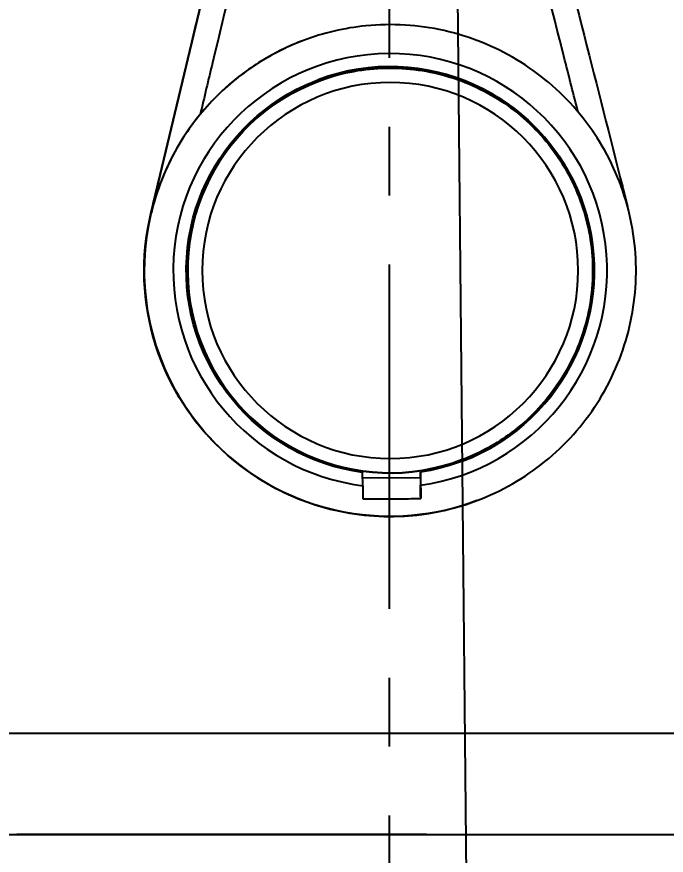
# Model space of a CAD drawing. Header units: millimetres. Extents: x 240 to 1080, y -29 to 565.
# Drawn here: x 604.95 to 627.4, y 200.82 to 229.81 of the extents above; entities that cross this region are included whole.
import ezdxf

# ---------------------------------------------------------------- set-up
doc = ezdxf.new("R2010")
doc.units = ezdxf.units.MM
doc.header["$LTSCALE"] = 0.75
doc.linetypes.add('CENTERX2', pattern=[101.6, 63.5, -12.7, 12.7, -12.7])
doc.layers.add('CENTER', color=1, linetype='CENTERX2')
doc.layers.add('DIM', color=3, linetype='Continuous')
doc.styles.get("Standard").update_dxf_attribs({"font": 'arial.ttf'})
doc.dimstyles.new('사본 ISO-25', dxfattribs={"dimtxt": 7, "dimasz": 7, "dimexe": 2.1, "dimexo": 2.1, "dimgap": 2, "dimtad": 1, "dimtih": 1, "dimtoh": 1, "dimdec": 1, "dimdsep": 46, "dimtxsty": 'Standard', "dimcen": 0, "dimclrd": 3, "dimclre": 3, "dimclrt": 4, "dimazin": 2, "dimtp": 0.1, "dimtm": 0.1, "dimtfac": 0.714286, "dimtdec": 1, "dimtmove": 0, "dimatfit": 3, "dimfxl": 1, "dimarcsym": 0})

# ---------------------------------------------------------------- blocks, each defined once
blk = doc.blocks.new('*D19')
at = {"layer": 'Defpoints', "color": 0, "transparency": 16777216}
for p in [(487.188, 201.537), (617.835, 161.253), (617.835, 161.253)]:
    blk.add_point(p, dxfattribs=at)
at = {"layer": 'DIM', "color": 3, "lineweight": -2, "transparency": 16777216}
for p, q in [((487.188, 199.437), (487.188, 159.153)), ((493.188, 161.253), (540.672, 161.253)), ((611.835, 161.253), (564.351, 161.253))]:
    blk.add_line(p, q, dxfattribs=at)
at = {"layer": 'DIM', "color": 3, "transparency": 16777216}
for points in [[(493.188, 162.253), (493.188, 160.253), (487.188, 161.253)], [(611.835, 162.253), (611.835, 160.253), (617.835, 161.253)]]:
    blk.add_solid(points, dxfattribs=at)
at = {"layer": 'DIM', "color": 4, "transparency": 16777216, "insert": (552.511, 161.253), "char_height": 6, "attachment_point": 5}
blk.add_mtext('130.6', dxfattribs=at)
blk = doc.blocks.new('*D20')
at = {"layer": 'Defpoints', "color": 0, "transparency": 16777216}
for p in [(510.263, 332.406), (617.835, 181.537), (617.835, 181.537)]:
    blk.add_point(p, dxfattribs=at)
at = {"layer": 'DIM', "color": 3, "lineweight": -2, "transparency": 16777216}
for p, q in [((510.263, 330.306), (510.263, 179.437)), ((516.263, 181.537), (552.21, 181.537)), ((611.835, 181.537), (575.888, 181.537))]:
    blk.add_line(p, q, dxfattribs=at)
at = {"layer": 'DIM', "color": 3, "transparency": 16777216}
for points in [[(516.263, 182.537), (516.263, 180.537), (510.263, 181.537)], [(611.835, 182.537), (611.835, 180.537), (617.835, 181.537)]]:
    blk.add_solid(points, dxfattribs=at)
at = {"layer": 'DIM', "color": 4, "transparency": 16777216, "insert": (564.049, 181.537), "char_height": 6, "attachment_point": 5}
blk.add_mtext('107.6', dxfattribs=at)
blk = doc.blocks.new('*D24')
at = {"layer": 'Defpoints', "color": 0, "transparency": 16777216}
for p in [(617.835, 371.537), (511.914, 341.765), (540.549, 281.253), (487.188, 201.537), (617.835, 152.191)]:
    blk.add_point(p, dxfattribs=at)
at = {"layer": 'DIM', "color": 3, "lineweight": -2, "transparency": 16777216}
for start, end in [(260.516393, 264.342803), (265.656538, 269.483607)]:
    blk.add_arc((617.835, 942.477), 665.726, start, end, dxfattribs=at)
at = {"layer": 'DIM', "color": 3, "transparency": 16777216}
for points in [[(507.978, 284.864), (508.316, 286.835), (502.233, 286.865)], [(611.84, 277.778), (611.831, 275.778), (617.835, 276.751)]]:
    blk.add_solid(points, dxfattribs=at)
at = {"layer": 'DIM', "color": 4, "transparency": 16777216, "insert": (559.814, 279.284), "char_height": 6, "attachment_point": 5}
blk.add_mtext('10°', dxfattribs=at)
blk = doc.blocks.new('*D25')
at = {"layer": 'Defpoints', "color": 0, "transparency": 16777216}
for p in [(591.335, 205.851), (644.335, 205.851), (644.335, 205.048)]:
    blk.add_point(p, dxfattribs=at)
at = {"layer": 'DIM', "color": 3, "lineweight": -2, "transparency": 16777216}
for p, q in [((597.335, 205.048), (638.335, 205.048)), ((644.335, 205.048), (652.052, 205.048)), ((591.335, 203.751), (591.335, 202.948)), ((644.335, 203.751), (644.335, 202.948))]:
    blk.add_line(p, q, dxfattribs=at)
at = {"layer": 'DIM', "color": 3, "transparency": 16777216}
for points in [[(597.335, 206.048), (597.335, 204.048), (591.335, 205.048)], [(638.335, 206.048), (638.335, 204.048), (644.335, 205.048)]]:
    blk.add_solid(points, dxfattribs=at)
at = {"layer": 'DIM', "color": 4, "transparency": 16777216, "insert": (658.349, 205.048), "char_height": 6, "attachment_point": 5}
blk.add_mtext('53', dxfattribs=at)

msp = doc.modelspace()

# ---------------------------------------------------------------- linework, layer by layer
at = {"extrusion": (1, -2.22045e-16, -2.96554e-13)}
for p, q in [((609.587, 223.013), (614.778, 244.734)), ((614.778, 244.734), (609.587, 223.013)), ((614.858, 228.992), (614.858, 228.992)), ((615.388, 227.589), (615.387, 227.588)), ((609.591, 223.015), (609.587, 223.013)), ((620.331, 214.49), (620.33, 214.49)), ((616.911, 213.6), (616.908, 214.054)), ((618.907, 214.067), (618.908, 214.068)), ((618.908, 213.883), (618.907, 214.067)), ((618.908, 214.068), (618.911, 213.614)), ((616.909, 213.869), (618.908, 213.883)), ((618.908, 213.883), (618.914, 213.159)), ((620.86, 213.087), (620.855, 213.085)), ((619.115, 201.537), (604.95, 201.537)), ((619.115, 201.537), (644.335, 201.537))]:
    msp.add_line(p, q, dxfattribs=at)
msp.add_line((594.815, 201.537), (643.415, 201.537))
for centre, major_axis, ratio, start_param, end_param in [((617.859, 221.039), (2.489, -6.596), 1, 0.0001, 3.141493), ((617.859, 221.039), (3.001, -7.953), 1, 3.141593, 6.283185), ((617.86, 221.04), (2.648, -7.017), 1, -0.220197, 5.795525), ((617.86, 221.039), (2.471, -6.549), 1, 3.141593, 6.283185), ((617.86, 221.04), (2.295, -6.081), 1, -0.360824, 5.922361), ((618.91, 213.616), (0.007, -1.01), 0.000671, 1.1011, 1.568612)]:
    msp.add_ellipse(centre, major_axis=major_axis, ratio=ratio, start_param=start_param, end_param=end_param)
at = {"extrusion": (7.77151e-29, 2.22045e-16, -1)}
msp.add_ellipse((617.86, 221.04), major_axis=(-2.489, 6.596), ratio=1, start_param=3.637846, end_param=9.636383, dxfattribs=at)
at = {"extrusion": (2.92372e-29, 2.22045e-16, -1)}
msp.add_ellipse((617.859, 221.039), major_axis=(-2.471, 6.549), ratio=1, start_param=3.141593, end_param=6.283185, dxfattribs=at)
at = {"extrusion": (1.10564e-29, 2.22045e-16, -1)}
msp.add_ellipse((617.854, 221.037), major_axis=(-3.001, 7.953), ratio=1, start_param=3.141593, end_param=5.307788, dxfattribs=at)
at = {"extrusion": (4.53291e-14, 5.49209e-16, -1)}
msp.add_ellipse((616.911, 213.602), major_axis=(-0.007, 1.01), ratio=0.000573, start_param=1.57298, end_param=2.040493, dxfattribs=at)
for points, knots in [([(609.591, 223.015), (610.019, 224.804), (610.448, 226.601), (610.876, 228.393), (611.315, 230.229), (611.753, 232.062), (612.19, 233.889), (612.626, 235.716), (613.062, 237.539), (613.494, 239.348), (613.926, 241.157), (614.355, 242.952), (614.78, 244.735)], [0, 0, 0, 0, 0.2454968, 0.2454968, 0.2454968, 0.4969979, 0.4969979, 0.4969979, 0.7484989, 0.7484989, 0.7484989, 1, 1, 1, 1]), ([(615.7, 244.765), (615.263, 242.96), (614.386, 239.324), (613.054, 233.788), (612.021, 229.485), (611.432, 227.029), (611.289, 226.433)], [0, 0, 0, 0, 0.3011681, 0.6023362, 0.9035043, 0.9999998, 0.9999998, 0.9999998, 0.9999998]), ([(624.353, 226.524), (624.202, 227.117), (623.58, 229.565), (622.487, 233.853), (621.078, 239.371), (620.15, 242.993), (619.688, 244.793)], [0.0000423, 0.0000423, 0.0000423, 0.0000423, 0.0964957, 0.3976638, 0.6988319, 1, 1, 1, 1]), ([(620.606, 244.775), (621.057, 242.998), (621.511, 241.209), (621.969, 239.406), (622.426, 237.604), (622.887, 235.787), (623.349, 233.966), (623.811, 232.145), (624.274, 230.319), (624.738, 228.489), (625.18, 226.746), (625.623, 224.999), (626.064, 223.259)], [0, 0, 0, 0, 0.2515011, 0.2515011, 0.2515011, 0.5030021, 0.5030021, 0.5030021, 0.7545032, 0.7545032, 0.7545032, 0.9940128, 0.9940128, 0.9940128, 0.9940128]), ([(620.86, 213.087), (621.708, 213.407), (622.505, 213.864), (623.914, 215.005), (624.526, 215.689), (625.505, 217.216), (625.871, 218.058), (626.319, 219.815), (626.402, 220.73), (626.275, 222.538), (626.066, 223.433), (625.376, 225.11), (624.896, 225.892), (623.714, 227.268), (623.012, 227.86), (621.458, 228.793), (620.605, 229.134), (618.836, 229.532), (617.919, 229.587), (616.28, 229.424), (615.552, 229.254), (614.858, 228.992)], [3.502417, 3.502417, 3.502417, 3.502417, 3.822417, 3.822417, 4.142417, 4.142417, 4.462417, 4.462417, 4.782417, 4.782417, 5.102417, 5.102417, 5.422417, 5.422417, 5.742417, 5.742417, 6.062417, 6.062417, 6.382417, 6.382417, 6.644009, 6.644009, 6.644009, 6.644009]), ([(614.858, 228.992), (614.608, 228.898), (614.363, 228.791), (613.626, 228.431), (613.154, 228.14), (612.187, 227.405), (611.709, 226.944), (611.289, 226.433)], [0.3012519, 0.3012519, 0.3012519, 0.3012519, 0.3816133, 0.3816133, 0.5476174, 0.5476174, 0.746499, 0.746499, 0.746499, 0.746499]), ([(615.388, 227.589), (616.087, 227.852), (616.828, 228.003), (618.32, 228.064), (619.071, 227.974), (620.506, 227.563), (621.191, 227.241), (622.424, 226.399), (622.972, 225.878), (623.878, 224.691), (624.235, 224.024), (624.721, 222.612), (624.85, 221.867), (624.868, 220.374), (624.756, 219.626), (624.303, 218.203), (623.961, 217.529), (623.083, 216.321), (622.547, 215.787), (621.445, 214.996), (620.902, 214.706), (620.331, 214.49)], [5.922361, 5.922361, 5.922361, 5.922361, 6.242361, 6.242361, 6.562361, 6.562361, 6.882361, 6.882361, 7.202361, 7.202361, 7.522361, 7.522361, 7.842361, 7.842361, 8.162361, 8.162361, 8.482361, 8.482361, 8.802361, 8.802361, 9.063954, 9.063954, 9.063954, 9.063954]), ([(611.289, 226.433), (610.95, 226.019), (610.619, 225.535), (610.004, 224.363), (609.757, 223.702), (609.593, 223.023), (609.592, 223.019), (609.591, 223.015)], [0.0000027, 0.0000027, 0.0000027, 0.0000027, 0.1607929, 0.1607929, 0.3467038, 0.3467038, 0.3478446, 0.3478446, 0.3478446, 0.3478446]), ([(609.587, 223.013), (609.376, 222.131), (609.308, 221.216), (609.463, 219.409), (609.686, 218.518), (610.401, 216.852), (610.893, 216.076), (612.096, 214.72), (612.807, 214.138), (614.376, 213.229), (615.233, 212.901), (617.008, 212.531), (617.926, 212.489), (619.519, 212.673), (620.203, 212.838), (620.855, 213.085)], [1.336221, 1.336221, 1.336221, 1.336221, 1.656221, 1.656221, 1.976221, 1.976221, 2.296221, 2.296221, 2.616221, 2.616221, 2.936221, 2.936221, 3.256221, 3.256221, 3.502417, 3.502417, 3.502417, 3.502417]), ([(616.914, 213.145), (617.136, 213.142), (617.359, 213.141), (617.581, 213.141), (617.803, 213.141), (618.026, 213.143), (618.248, 213.146), (618.47, 213.149), (618.692, 213.153), (618.914, 213.159)], [0, 0, 0, 0, 0.333333, 0.333333, 0.333333, 0.666667, 0.666667, 0.666667, 1, 1, 1, 1])]:
    msp.add_open_spline(points, degree=3, knots=knots)
at = {"layer": 'CENTER', "ltscale": 0.25}
msp.add_line((617.835, 152.191), (617.835, 371.537), dxfattribs=at)

# ---------------------------------------------------------------- dimensions: what is measured, and where the dimension line sits
at = {"layer": 'DIM'}
dim = msp.add_angular_dim_2l(base=(540.549, 281.253), line1=((617.835, 152.191), (617.835, 371.537)), line2=((487.188, 201.537), (511.914, 341.765)), dimstyle='사본 ISO-25', override={"dimtxt": 6, "dimasz": 6, "dimtad": 0}, dxfattribs=at)
dim.commit()
dim.dimension.update_dxf_attribs({"geometry": '*D24', "text_midpoint": (559.814, 279.284)})
for base, p1, p2, picture, middle in [((617.835, 181.537), (510.263, 332.406), (617.835, 181.537), '*D20', (564.049, 181.537)), ((617.835, 161.253), (487.188, 201.537), (617.835, 161.253), '*D19', (552.511, 161.253))]:
    dim = msp.add_linear_dim(base=base, p1=p1, p2=p2, dimstyle='사본 ISO-25', override={"dimtxt": 6, "dimasz": 6, "dimtad": 0}, dxfattribs=at)
    dim.commit()
    dim.dimension.update_dxf_attribs({"geometry": picture, "text_midpoint": middle})
dim = msp.add_linear_dim(base=(644.335, 205.048), p1=(591.335, 205.851), p2=(644.335, 205.851), dimstyle='사본 ISO-25', override={"dimtxt": 6, "dimasz": 6, "dimtad": 0}, dxfattribs=at)
dim.commit()
dim.dimension.update_dxf_attribs({"geometry": '*D25', "text_midpoint": (658.349, 205.048), "dimtype": 160})

# ---------------------------------------------------------------- leaders
msp.add_leader([(620.154, 234.101), (621.098, 137.523), (634.437, 137.523)], dimstyle='사본 ISO-25', override={"dimasz": 4, "dimgap": 2, "dimtad": 0, "dimldrblk": 'Dot'}, dxfattribs=at)

doc.saveas('drawing.dxf')
